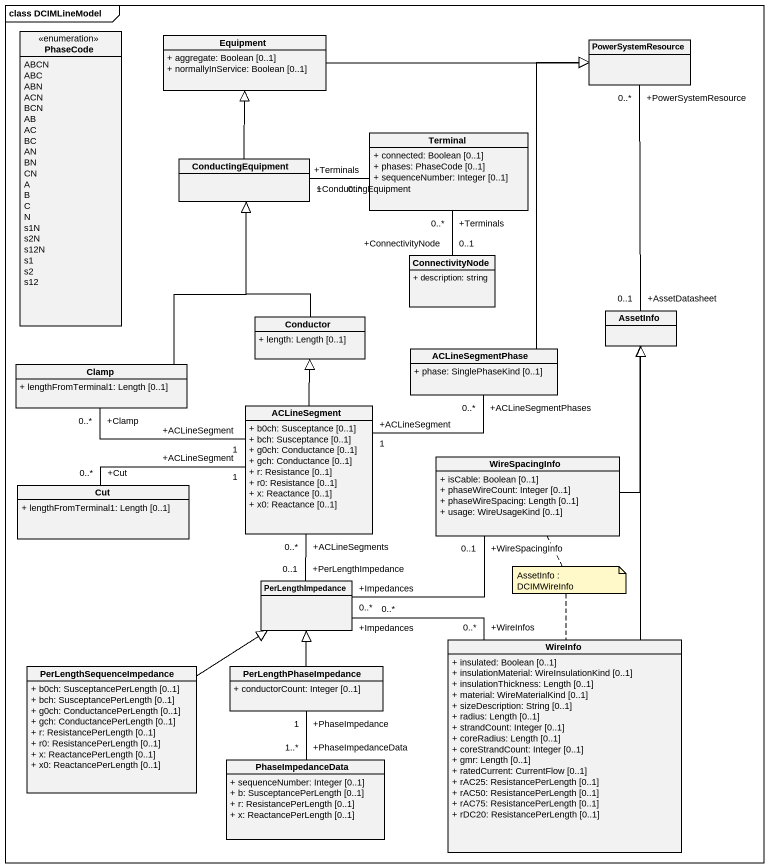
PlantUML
@startuml
mainframe class DCIMLineModel
hide circle
hide empty members
skinparam classAttributeIconSize 0
enum PhaseCode {
  ABCN
  ABC
  ABN
  ACN
  BCN
  AB
  AC
  BC
  AN
  BN
  CN
  A
  B
  C
  N
  s1N
  s2N
  s12N
  s1
  s2
  s12
}
class Equipment {
  + aggregate: Boolean [0..1]
  + normallyInService: Boolean [0..1]
}
class PowerSystemResource
class Terminal {
  + connected: Boolean [0..1]
  + phases: PhaseCode [0..1]
  + sequenceNumber: Integer [0..1]
}
class ConductingEquipment
class ConnectivityNode {
  + description: string
}
class AssetInfo
class Conductor {
  + length: Length [0..1]
}
class ACLineSegmentPhase {
  + phase: SinglePhaseKind [0..1]
}
class Clamp {
  + lengthFromTerminal1: Length [0..1]
}
class ACLineSegment {
  + b0ch: Susceptance [0..1]
  + bch: Susceptance [0..1]
  + g0ch: Conductance [0..1]
  + gch: Conductance [0..1]
  + r: Resistance [0..1]
  + r0: Resistance [0..1]
  + x: Reactance [0..1]
  + x0: Reactance [0..1]
}
class WireSpacingInfo {
  + isCable: Boolean [0..1]
  + phaseWireCount: Integer [0..1]
  + phaseWireSpacing: Length [0..1]
  + usage: WireUsageKind [0..1]
}
class Cut {
  + lengthFromTerminal1: Length [0..1]
}
class PerLengthImpedance
class WireInfo {
  + insulated: Boolean [0..1]
  + insulationMaterial: WireInsulationKind [0..1]
  + insulationThickness: Length [0..1]
  + material: WireMaterialKind [0..1]
  + sizeDescription: String [0..1]
  + radius: Length [0..1]
  + strandCount: Integer [0..1]
  + coreRadius: Length [0..1]
  + coreStrandCount: Integer [0..1]
  + gmr: Length [0..1]
  + ratedCurrent: CurrentFlow [0..1]
  + rAC25: ResistancePerLength [0..1]
  + rAC50: ResistancePerLength [0..1]
  + rAC75: ResistancePerLength [0..1]
  + rDC20: ResistancePerLength [0..1]
}
class PerLengthSequenceImpedance {
  + b0ch: SusceptancePerLength [0..1]
  + bch: SusceptancePerLength [0..1]
  + g0ch: ConductancePerLength [0..1]
  + gch: ConductancePerLength [0..1]
  + r: ResistancePerLength [0..1]
  + r0: ResistancePerLength [0..1]
  + x: ReactancePerLength [0..1]
  + x0: ReactancePerLength [0..1]
}
class PerLengthPhaseImpedance {
  + conductorCount: Integer [0..1]
}
class PhaseImpedanceData {
  + sequenceNumber: Integer [0..1]
  + b: SusceptancePerLength [0..1]
  + r: ResistancePerLength [0..1]
  + x: ReactancePerLength [0..1]
}
Equipment -right-|> PowerSystemResource
Terminal "+Terminals\n0..*" -left- "+ConductingEquipment\n1" ConductingEquipment
Terminal "+Terminals\n0..*" -- "+ConnectivityNode\n0..1" ConnectivityNode
ConductingEquipment -up-|> Equipment
AssetInfo "+AssetDatasheet\n0..1" -up- "+PowerSystemResource\n0..*" PowerSystemResource
Conductor -up-|> ConductingEquipment
ACLineSegmentPhase -up-|> PowerSystemResource
ACLineSegmentPhase "+ACLineSegmentPhases\n0..*" -left- "+ACLineSegment\n1" ACLineSegment
Clamp -up-|> ConductingEquipment
ACLineSegment -up-|> Conductor
ACLineSegment "+ACLineSegment\n1" -left- "+Clamp\n0..*" Clamp
WireSpacingInfo -up-|> AssetInfo
WireSpacingInfo "+WireSpacingInfo\n0..1" -left- "+Impedances\n0..*" PerLengthImpedance
Cut "+Cut\n0..*" -right- "+ACLineSegment\n1" ACLineSegment
PerLengthImpedance "+PerLengthImpedance\n0..1" -up- "+ACLineSegments\n0..*" ACLineSegment
WireInfo -up-|> AssetInfo
WireInfo "+WireInfos\n0..*" -left- "+Impedances\n0..*" PerLengthImpedance
PerLengthSequenceImpedance -up-|> PerLengthImpedance
PerLengthPhaseImpedance -up-|> PerLengthImpedance
PerLengthPhaseImpedance "+PhaseImpedance\n1" -- "+PhaseImpedanceData\n1..*" PhaseImpedanceData
note as N1
  AssetInfo : DCIMWireInfo
end note
N1 .. WireSpacingInfo
N1 .. WireInfo
@enduml
